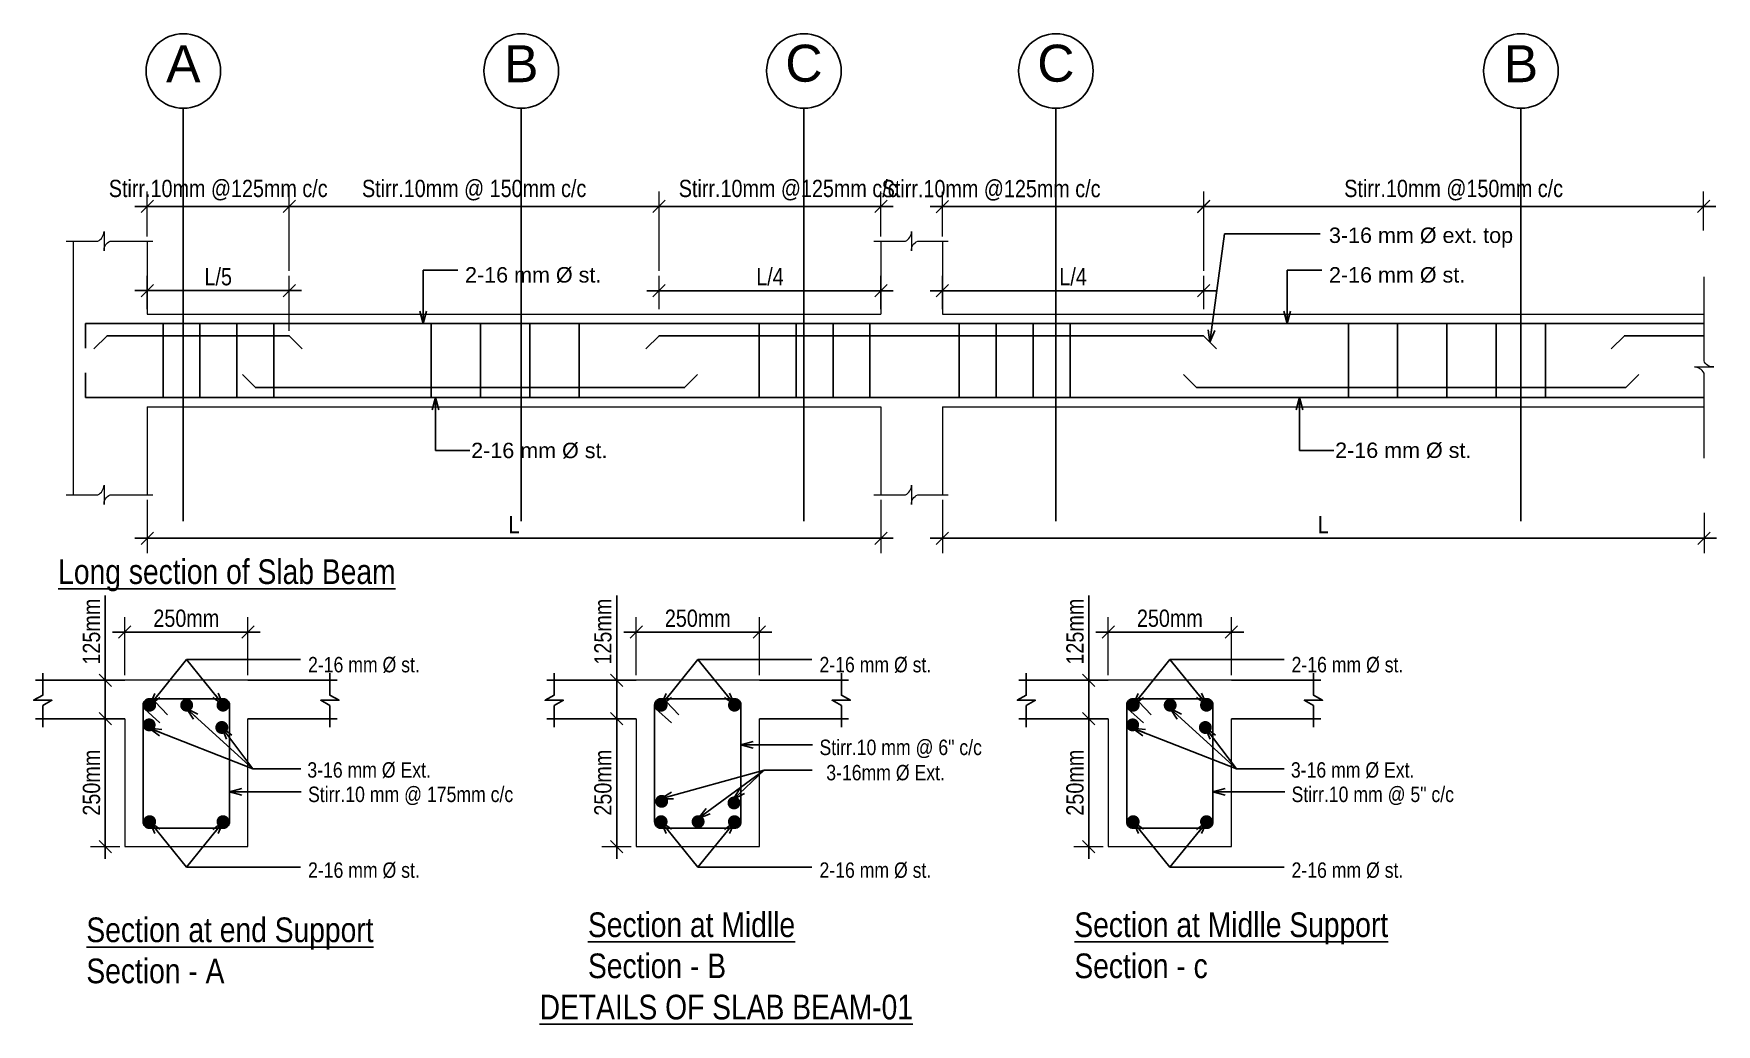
# Model space of a CAD drawing. Header units: inches. Extents: x -4010 to 92088, y -38563 to -1318.
# Drawn here: x 29916.3 to 30189.5, y -16890.8 to -16730.1 of the extents above; entities that cross this region are included whole.
import ezdxf

# ---------------------------------------------------------------- set-up
doc = ezdxf.new("R2010")
doc.units = ezdxf.units.IN
doc.header["$MEASUREMENT"] = 0
doc.header["$PDMODE"] = 99
for name, color, linetype in [('1-COMON', 23, 'Continuous'), ('Hatch', 3, 'Continuous'), ('Rod', 1, 'Continuous'), ('TEX', 7, 'Continuous')]:
    doc.layers.add(name, color=color, linetype=linetype)
doc.layers.add('DIM', color=7, linetype='Continuous', lineweight=15)
doc.layers.add('LINE', color=8, linetype='Continuous', lineweight=13)
doc.styles.add('R', font='arial.ttf')
doc.styles.get("Standard").update_dxf_attribs({"font": 'ARIALN.TTF'})
doc.styles.add('style0', font='swissel.ttf')
doc.dimstyles.new('_30', dxfattribs={"dimscale": 0.4, "dimtxt": 7, "dimasz": 5, "dimexe": 6, "dimexo": 2, "dimgap": 2, "dimtad": 1, "dimdec": 0, "dimzin": 3, "dimdsep": 46, "dimlunit": 3, "dimtxsty": 'Standard', "dimblk": 'OBLIQUE', "dimcen": 0, "dimdle": 5, "dimclrt": 7, "dimazin": 0, "dimtfac": 0.0375, "dimtdec": 0, "dimtofl": 0, "dimtmove": 0, "dimatfit": 3, "dimldrblk": 'OPEN30', "dimfxl": 6, "dimtvp": 0.8, "dimtolj": 1, "dimtzin": 0, "dimlwe": -1, "dimarcsym": 0})

# ---------------------------------------------------------------- blocks, each defined once
blk = doc.blocks.new('_Oblique')
at = {"color": 0, "linetype": 'ByBlock', "lineweight": -2}
blk.add_line((-0.5, -0.5), (0.5, 0.5), dxfattribs=at)
blk = doc.blocks.new('_Open30')
at = {"color": 0, "linetype": 'ByBlock', "lineweight": -2}
for p, q in [((-1, 0.27), (0, 0)), ((0, 0), (-1, -0.27)), ((0, 0), (-1, 0))]:
    blk.add_line(p, q, dxfattribs=at)
blk = doc.blocks.new('*D410')
at = {"layer": 'Defpoints', "color": 0}
for p in [(30187.39, -16758.07), (30187.39, -16762.78), (30106.25, -16769.35)]:
    blk.add_point(p, dxfattribs=at)
at = {"layer": 'DIM', "color": 0, "lineweight": -2}
blk.add_line((30104.25, -16758.07), (30189.39, -16758.07), dxfattribs=at)
at = {"layer": 'DIM', "color": 0}
for p, q in [((30106.25, -16768.55), (30106.25, -16755.67)), ((30187.39, -16761.98), (30187.39, -16755.67))]:
    blk.add_line(p, q, dxfattribs=at)
at = {"layer": 'DIM', "color": 0, "lineweight": -2, "xscale": 2, "yscale": 2, "zscale": 2, "rotation": 180}
blk.add_blockref('_Oblique', (30106.25, -16758.07), dxfattribs=at)
at = {"layer": 'DIM', "color": 0, "lineweight": -2, "xscale": 2, "yscale": 2, "zscale": 2}
blk.add_blockref('_Oblique', (30187.39, -16758.07), dxfattribs=at)
at = {"layer": 'DIM', "color": 7, "insert": (30146.82, -16755.44), "char_height": 2.8, "attachment_point": 5}
blk.add_mtext('\\A1;Stirr.10mm @150mm c/c', dxfattribs=at)
blk = doc.blocks.new('*D411')
at = {"layer": 'Defpoints', "color": 0}
for p in [(30053.85, -16758.07), (30053.85, -16763.73), (30017.85, -16769.35)]:
    blk.add_point(p, dxfattribs=at)
at = {"layer": 'DIM', "color": 0, "lineweight": -2}
blk.add_line((30015.85, -16758.07), (30055.85, -16758.07), dxfattribs=at)
at = {"layer": 'DIM', "color": 0}
for p, q in [((30017.85, -16768.55), (30017.85, -16755.67)), ((30053.85, -16762.93), (30053.85, -16755.67))]:
    blk.add_line(p, q, dxfattribs=at)
at = {"layer": 'DIM', "color": 0, "lineweight": -2, "xscale": 2, "yscale": 2, "zscale": 2, "rotation": 180}
blk.add_blockref('_Oblique', (30017.85, -16758.07), dxfattribs=at)
at = {"layer": 'DIM', "color": 0, "lineweight": -2, "xscale": 2, "yscale": 2, "zscale": 2}
blk.add_blockref('_Oblique', (30053.85, -16758.07), dxfattribs=at)
at = {"layer": 'DIM', "color": 7, "insert": (30038.81, -16755.44), "char_height": 2.8, "attachment_point": 5}
blk.add_mtext('\\A1;Stirr.10mm @125mm c/c', dxfattribs=at)
blk = doc.blocks.new('*D412')
at = {"layer": 'Defpoints', "color": 0}
for p in [(30053.85, -16771.75), (30017.85, -16775.56), (30053.85, -16775.56)]:
    blk.add_point(p, dxfattribs=at)
at = {"layer": 'DIM', "color": 0, "lineweight": -2}
blk.add_line((30015.85, -16771.75), (30055.85, -16771.75), dxfattribs=at)
at = {"layer": 'DIM', "color": 0}
for p, q in [((30017.85, -16774.76), (30017.85, -16769.35)), ((30053.85, -16774.76), (30053.85, -16769.35))]:
    blk.add_line(p, q, dxfattribs=at)
at = {"layer": 'DIM', "color": 0, "lineweight": -2, "xscale": 2, "yscale": 2, "zscale": 2, "rotation": 180}
blk.add_blockref('_Oblique', (30017.85, -16771.75), dxfattribs=at)
at = {"layer": 'DIM', "color": 0, "lineweight": -2, "xscale": 2, "yscale": 2, "zscale": 2}
blk.add_blockref('_Oblique', (30053.85, -16771.75), dxfattribs=at)
at = {"layer": 'DIM', "color": 7, "insert": (30035.85, -16769.5), "char_height": 2.8, "attachment_point": 5}
blk.add_mtext('\\A1;{\\C7;L/4}', dxfattribs=at)
blk = doc.blocks.new('*D413')
at = {"layer": 'Defpoints', "color": 0}
for p in [(30017.85, -16758.07), (29957.82, -16769.34), (30017.85, -16769.35)]:
    blk.add_point(p, dxfattribs=at)
at = {"layer": 'DIM', "color": 0, "lineweight": -2}
blk.add_line((29955.82, -16758.07), (30019.85, -16758.07), dxfattribs=at)
at = {"layer": 'DIM', "color": 0}
for p, q in [((29957.82, -16768.54), (29957.82, -16755.67)), ((30017.85, -16768.55), (30017.85, -16755.67))]:
    blk.add_line(p, q, dxfattribs=at)
at = {"layer": 'DIM', "color": 0, "lineweight": -2, "xscale": 2, "yscale": 2, "zscale": 2, "rotation": 180}
blk.add_blockref('_Oblique', (29957.82, -16758.07), dxfattribs=at)
at = {"layer": 'DIM', "color": 0, "lineweight": -2, "xscale": 2, "yscale": 2, "zscale": 2}
blk.add_blockref('_Oblique', (30017.85, -16758.07), dxfattribs=at)
at = {"layer": 'DIM', "color": 7, "insert": (29987.84, -16755.44), "char_height": 2.8, "attachment_point": 5}
blk.add_mtext('\\A1;Stirr.10mm @ 150mm c/c', dxfattribs=at)
blk = doc.blocks.new('*D414')
at = {"layer": 'Defpoints', "color": 0}
for p in [(29957.82, -16758.07), (29934.77, -16763.73), (29957.82, -16769.34)]:
    blk.add_point(p, dxfattribs=at)
at = {"layer": 'DIM', "color": 0, "lineweight": -2}
blk.add_line((29932.77, -16758.07), (29959.82, -16758.07), dxfattribs=at)
at = {"layer": 'DIM', "color": 0}
for p, q in [((29934.77, -16762.93), (29934.77, -16755.67)), ((29957.82, -16768.54), (29957.82, -16755.67))]:
    blk.add_line(p, q, dxfattribs=at)
at = {"layer": 'DIM', "color": 0, "lineweight": -2, "xscale": 2, "yscale": 2, "zscale": 2, "rotation": 180}
blk.add_blockref('_Oblique', (29934.77, -16758.07), dxfattribs=at)
at = {"layer": 'DIM', "color": 0, "lineweight": -2, "xscale": 2, "yscale": 2, "zscale": 2}
blk.add_blockref('_Oblique', (29957.82, -16758.07), dxfattribs=at)
at = {"layer": 'DIM', "color": 7, "insert": (29946.3, -16755.44), "char_height": 2.8, "attachment_point": 5}
blk.add_mtext('\\A1;Stirr.10mm @125mm c/c', dxfattribs=at)
blk = doc.blocks.new('*D415')
at = {"layer": 'Defpoints', "color": 0}
for p in [(30106.25, -16758.11), (30063.85, -16763.73), (30106.25, -16769.35)]:
    blk.add_point(p, dxfattribs=at)
at = {"layer": 'DIM', "color": 0, "lineweight": -2}
blk.add_line((30061.85, -16758.11), (30108.25, -16758.11), dxfattribs=at)
at = {"layer": 'DIM', "color": 0}
for p, q in [((30063.85, -16762.93), (30063.85, -16755.71)), ((30106.25, -16768.55), (30106.25, -16755.71))]:
    blk.add_line(p, q, dxfattribs=at)
at = {"layer": 'DIM', "color": 0, "lineweight": -2, "xscale": 2, "yscale": 2, "zscale": 2, "rotation": 180}
blk.add_blockref('_Oblique', (30063.85, -16758.11), dxfattribs=at)
at = {"layer": 'DIM', "color": 0, "lineweight": -2, "xscale": 2, "yscale": 2, "zscale": 2}
blk.add_blockref('_Oblique', (30106.25, -16758.11), dxfattribs=at)
at = {"layer": 'DIM', "color": 7, "insert": (30071.75, -16755.47), "char_height": 2.8, "attachment_point": 5}
blk.add_mtext('\\A1;Stirr.10mm @125mm c/c', dxfattribs=at)
blk = doc.blocks.new('*D416')
at = {"layer": 'Defpoints', "color": 0}
for p in [(30106.25, -16771.75), (30063.85, -16775.56), (30106.25, -16775.56)]:
    blk.add_point(p, dxfattribs=at)
at = {"layer": 'DIM', "color": 0, "lineweight": -2}
blk.add_line((30061.85, -16771.75), (30108.25, -16771.75), dxfattribs=at)
at = {"layer": 'DIM', "color": 0}
for p, q in [((30063.85, -16774.76), (30063.85, -16769.35)), ((30106.25, -16774.76), (30106.25, -16769.35))]:
    blk.add_line(p, q, dxfattribs=at)
at = {"layer": 'DIM', "color": 0, "lineweight": -2, "xscale": 2, "yscale": 2, "zscale": 2, "rotation": 180}
blk.add_blockref('_Oblique', (30063.85, -16771.75), dxfattribs=at)
at = {"layer": 'DIM', "color": 0, "lineweight": -2, "xscale": 2, "yscale": 2, "zscale": 2}
blk.add_blockref('_Oblique', (30106.25, -16771.75), dxfattribs=at)
at = {"layer": 'DIM', "color": 7, "insert": (30085.05, -16769.5), "char_height": 2.8, "attachment_point": 5}
blk.add_mtext('\\A1;{\\C7;L/4}', dxfattribs=at)
blk = doc.blocks.new('*D417')
at = {"layer": 'Defpoints', "color": 0}
for p in [(30014.14, -16827.13), (30014.14, -16834.94), (30034.14, -16834.94)]:
    blk.add_point(p, dxfattribs=at)
at = {"layer": 'DIM', "color": 0}
for p, q in [((30014.14, -16834.14), (30014.14, -16824.73)), ((30034.14, -16834.14), (30034.14, -16824.73))]:
    blk.add_line(p, q, dxfattribs=at)
at = {"layer": 'DIM', "color": 0, "lineweight": -2}
blk.add_line((30036.14, -16827.13), (30012.14, -16827.13), dxfattribs=at)
at = {"layer": 'DIM', "color": 0, "lineweight": -2, "xscale": 2, "yscale": 2, "zscale": 2, "rotation": 180}
blk.add_blockref('_Oblique', (30014.14, -16827.13), dxfattribs=at)
at = {"layer": 'DIM', "color": 0, "lineweight": -2, "xscale": 2, "yscale": 2, "zscale": 2}
blk.add_blockref('_Oblique', (30034.14, -16827.13), dxfattribs=at)
at = {"layer": 'DIM', "color": 7, "insert": (30024.14, -16824.9), "char_height": 2.8, "attachment_point": 5}
blk.add_mtext('\\A1;250mm', dxfattribs=at)
blk = doc.blocks.new('*D418')
at = {"layer": 'Defpoints', "color": 0}
for p in [(29931.12, -16827.13), (29931.12, -16834.94), (29951.12, -16834.94)]:
    blk.add_point(p, dxfattribs=at)
at = {"layer": 'DIM', "color": 0}
for p, q in [((29931.12, -16834.14), (29931.12, -16824.73)), ((29951.12, -16834.14), (29951.12, -16824.73))]:
    blk.add_line(p, q, dxfattribs=at)
at = {"layer": 'DIM', "color": 0, "lineweight": -2}
blk.add_line((29953.12, -16827.13), (29929.12, -16827.13), dxfattribs=at)
at = {"layer": 'DIM', "color": 0, "lineweight": -2, "xscale": 2, "yscale": 2, "zscale": 2, "rotation": 180}
blk.add_blockref('_Oblique', (29931.12, -16827.13), dxfattribs=at)
at = {"layer": 'DIM', "color": 0, "lineweight": -2, "xscale": 2, "yscale": 2, "zscale": 2}
blk.add_blockref('_Oblique', (29951.12, -16827.13), dxfattribs=at)
at = {"layer": 'DIM', "color": 7, "insert": (29941.12, -16824.9), "char_height": 2.8, "attachment_point": 5}
blk.add_mtext('\\A1;250mm', dxfattribs=at)
blk = doc.blocks.new('*D419')
at = {"layer": 'Defpoints', "color": 0}
for p in [(29934.77, -16804.89), (30053.85, -16804.89), (30053.85, -16811.91)]:
    blk.add_point(p, dxfattribs=at)
at = {"layer": 'DIM', "color": 0}
for p, q in [((29934.77, -16805.69), (29934.77, -16814.31)), ((30053.85, -16805.69), (30053.85, -16814.31))]:
    blk.add_line(p, q, dxfattribs=at)
at = {"layer": 'DIM', "color": 0, "lineweight": -2}
blk.add_line((29932.77, -16811.91), (30055.85, -16811.91), dxfattribs=at)
at = {"layer": 'DIM', "color": 0, "lineweight": -2, "xscale": 2, "yscale": 2, "zscale": 2, "rotation": 180}
blk.add_blockref('_Oblique', (29934.77, -16811.91), dxfattribs=at)
at = {"layer": 'DIM', "color": 0, "lineweight": -2, "xscale": 2, "yscale": 2, "zscale": 2}
blk.add_blockref('_Oblique', (30053.85, -16811.91), dxfattribs=at)
at = {"layer": 'DIM', "color": 7, "insert": (29994.31, -16809.71), "char_height": 2.8, "attachment_point": 5}
blk.add_mtext('\\A1;{\\C7;L}', dxfattribs=at)
blk = doc.blocks.new('*D420')
at = {"layer": 'Defpoints', "color": 0}
for p in [(30063.85, -16804.89), (30187.46, -16807.01), (30187.46, -16811.91)]:
    blk.add_point(p, dxfattribs=at)
at = {"layer": 'DIM', "color": 0}
for p, q in [((30063.85, -16805.69), (30063.85, -16814.31)), ((30187.46, -16807.81), (30187.46, -16814.31))]:
    blk.add_line(p, q, dxfattribs=at)
at = {"layer": 'DIM', "color": 0, "lineweight": -2}
blk.add_line((30061.85, -16811.91), (30189.46, -16811.91), dxfattribs=at)
at = {"layer": 'DIM', "color": 0, "lineweight": -2, "xscale": 2, "yscale": 2, "zscale": 2, "rotation": 180}
blk.add_blockref('_Oblique', (30063.85, -16811.91), dxfattribs=at)
at = {"layer": 'DIM', "color": 0, "lineweight": -2, "xscale": 2, "yscale": 2, "zscale": 2}
blk.add_blockref('_Oblique', (30187.46, -16811.91), dxfattribs=at)
at = {"layer": 'DIM', "color": 7, "insert": (30125.65, -16809.71), "char_height": 2.8, "attachment_point": 5}
blk.add_mtext('\\A1;{\\C7;L}', dxfattribs=at)
blk = doc.blocks.new('*D421')
at = {"layer": 'Defpoints', "color": 0}
for p in [(29957.82, -16771.74), (29934.77, -16775.56), (29957.82, -16779.06)]:
    blk.add_point(p, dxfattribs=at)
at = {"layer": 'DIM', "color": 0, "lineweight": -2}
blk.add_line((29932.77, -16771.74), (29959.82, -16771.74), dxfattribs=at)
at = {"layer": 'DIM', "color": 0}
for p, q in [((29934.77, -16774.76), (29934.77, -16769.34)), ((29957.82, -16778.26), (29957.82, -16769.34))]:
    blk.add_line(p, q, dxfattribs=at)
at = {"layer": 'DIM', "color": 0, "lineweight": -2, "xscale": 2, "yscale": 2, "zscale": 2, "rotation": 180}
blk.add_blockref('_Oblique', (29934.77, -16771.74), dxfattribs=at)
at = {"layer": 'DIM', "color": 0, "lineweight": -2, "xscale": 2, "yscale": 2, "zscale": 2}
blk.add_blockref('_Oblique', (29957.82, -16771.74), dxfattribs=at)
at = {"layer": 'DIM', "color": 7, "insert": (29946.3, -16769.5), "char_height": 2.8, "attachment_point": 5}
blk.add_mtext('\\A1;{\\C7;L/5}', dxfattribs=at)
blk = doc.blocks.new('*D422')
at = {"layer": 'Defpoints', "color": 0}
for p in [(29927.97, -16841.19), (29931.12, -16841.19), (29931.12, -16861.94)]:
    blk.add_point(p, dxfattribs=at)
at = {"layer": 'DIM', "color": 0, "lineweight": -2}
blk.add_line((29927.97, -16863.94), (29927.97, -16839.19), dxfattribs=at)
at = {"layer": 'DIM', "color": 0}
for p, q in [((29930.32, -16841.19), (29925.57, -16841.19)), ((29930.32, -16861.94), (29925.57, -16861.94))]:
    blk.add_line(p, q, dxfattribs=at)
at = {"layer": 'DIM', "color": 0, "lineweight": -2, "xscale": 2, "yscale": 2, "zscale": 2}
for p, rotation in [((29927.97, -16841.19), 90), ((29927.97, -16861.94), 270)]:
    blk.add_blockref('_Oblique', p, dxfattribs=dict(at, rotation=rotation))
at = {"layer": 'DIM', "color": 7, "insert": (29925.74, -16851.56), "char_height": 2.8, "attachment_point": 5, "rotation": 90}
blk.add_mtext('\\A1;250mm', dxfattribs=at)
blk = doc.blocks.new('*D423')
at = {"layer": 'Defpoints', "color": 0}
for p in [(29927.97, -16834.94), (29931.12, -16834.94), (29931.12, -16841.19)]:
    blk.add_point(p, dxfattribs=at)
at = {"layer": 'DIM', "color": 0, "lineweight": -2}
for p, q in [((29927.97, -16834.94), (29927.97, -16821.19)), ((29927.97, -16843.19), (29927.97, -16834.94))]:
    blk.add_line(p, q, dxfattribs=at)
at = {"layer": 'DIM', "color": 0}
for p, q in [((29930.32, -16834.94), (29925.57, -16834.94)), ((29930.32, -16841.19), (29925.57, -16841.19))]:
    blk.add_line(p, q, dxfattribs=at)
at = {"layer": 'DIM', "color": 0, "lineweight": -2, "xscale": 2, "yscale": 2, "zscale": 2}
for p, rotation in [((29927.97, -16834.94), 90), ((29927.97, -16841.19), 270)]:
    blk.add_blockref('_Oblique', p, dxfattribs=dict(at, rotation=rotation))
at = {"layer": 'DIM', "color": 7, "insert": (29925.74, -16827.06), "char_height": 2.8, "attachment_point": 5, "rotation": 90}
blk.add_mtext('\\A1;125mm', dxfattribs=at)
blk = doc.blocks.new('*D424')
at = {"layer": 'Defpoints', "color": 0}
for p in [(30010.98, -16841.19), (30014.14, -16841.19), (30014.14, -16861.94)]:
    blk.add_point(p, dxfattribs=at)
at = {"layer": 'DIM', "color": 0, "lineweight": -2}
blk.add_line((30010.98, -16863.94), (30010.98, -16839.19), dxfattribs=at)
at = {"layer": 'DIM', "color": 0}
for p, q in [((30013.34, -16841.19), (30008.58, -16841.19)), ((30013.34, -16861.94), (30008.58, -16861.94))]:
    blk.add_line(p, q, dxfattribs=at)
at = {"layer": 'DIM', "color": 0, "lineweight": -2, "xscale": 2, "yscale": 2, "zscale": 2}
for p, rotation in [((30010.98, -16841.19), 90), ((30010.98, -16861.94), 270)]:
    blk.add_blockref('_Oblique', p, dxfattribs=dict(at, rotation=rotation))
at = {"layer": 'DIM', "color": 7, "insert": (30008.75, -16851.56), "char_height": 2.8, "attachment_point": 5, "rotation": 90}
blk.add_mtext('\\A1;250mm', dxfattribs=at)
blk = doc.blocks.new('*D567')
at = {"layer": 'Defpoints', "color": 0}
for p in [(30010.98, -16834.94), (30014.14, -16834.94), (30014.14, -16841.19)]:
    blk.add_point(p, dxfattribs=at)
at = {"layer": 'DIM', "color": 0, "lineweight": -2}
for p, q in [((30010.98, -16834.94), (30010.98, -16821.19)), ((30010.98, -16843.19), (30010.98, -16834.94))]:
    blk.add_line(p, q, dxfattribs=at)
at = {"layer": 'DIM', "color": 0}
for p, q in [((30013.34, -16834.94), (30008.58, -16834.94)), ((30013.34, -16841.19), (30008.58, -16841.19))]:
    blk.add_line(p, q, dxfattribs=at)
at = {"layer": 'DIM', "color": 0, "lineweight": -2, "xscale": 2, "yscale": 2, "zscale": 2}
for p, rotation in [((30010.98, -16834.94), 90), ((30010.98, -16841.19), 270)]:
    blk.add_blockref('_Oblique', p, dxfattribs=dict(at, rotation=rotation))
at = {"layer": 'DIM', "color": 7, "insert": (30008.75, -16827.06), "char_height": 2.8, "attachment_point": 5, "rotation": 90}
blk.add_mtext('\\A1;125mm', dxfattribs=at)
blk = doc.blocks.new('*D425')
at = {"layer": 'Defpoints', "color": 0}
for p in [(30090.76, -16827.13), (30090.76, -16834.94), (30110.76, -16834.94)]:
    blk.add_point(p, dxfattribs=at)
at = {"layer": 'DIM', "color": 0}
for p, q in [((30090.76, -16834.14), (30090.76, -16824.73)), ((30110.76, -16834.14), (30110.76, -16824.73))]:
    blk.add_line(p, q, dxfattribs=at)
at = {"layer": 'DIM', "color": 0, "lineweight": -2}
blk.add_line((30112.76, -16827.13), (30088.76, -16827.13), dxfattribs=at)
at = {"layer": 'DIM', "color": 0, "lineweight": -2, "xscale": 2, "yscale": 2, "zscale": 2, "rotation": 180}
blk.add_blockref('_Oblique', (30090.76, -16827.13), dxfattribs=at)
at = {"layer": 'DIM', "color": 0, "lineweight": -2, "xscale": 2, "yscale": 2, "zscale": 2}
blk.add_blockref('_Oblique', (30110.76, -16827.13), dxfattribs=at)
at = {"layer": 'DIM', "color": 7, "insert": (30100.76, -16824.9), "char_height": 2.8, "attachment_point": 5}
blk.add_mtext('\\A1;250mm', dxfattribs=at)
blk = doc.blocks.new('*D426')
at = {"layer": 'Defpoints', "color": 0}
for p in [(30087.6, -16841.19), (30090.76, -16841.19), (30090.76, -16861.94)]:
    blk.add_point(p, dxfattribs=at)
at = {"layer": 'DIM', "color": 0, "lineweight": -2}
blk.add_line((30087.6, -16863.94), (30087.6, -16839.19), dxfattribs=at)
at = {"layer": 'DIM', "color": 0}
for p, q in [((30089.96, -16841.19), (30085.2, -16841.19)), ((30089.96, -16861.94), (30085.2, -16861.94))]:
    blk.add_line(p, q, dxfattribs=at)
at = {"layer": 'DIM', "color": 0, "lineweight": -2, "xscale": 2, "yscale": 2, "zscale": 2}
for p, rotation in [((30087.6, -16841.19), 90), ((30087.6, -16861.94), 270)]:
    blk.add_blockref('_Oblique', p, dxfattribs=dict(at, rotation=rotation))
at = {"layer": 'DIM', "color": 7, "insert": (30085.37, -16851.56), "char_height": 2.8, "attachment_point": 5, "rotation": 90}
blk.add_mtext('\\A1;250mm', dxfattribs=at)
blk = doc.blocks.new('*D568')
at = {"layer": 'Defpoints', "color": 0}
for p in [(30087.6, -16834.94), (30090.76, -16834.94), (30090.76, -16841.19)]:
    blk.add_point(p, dxfattribs=at)
at = {"layer": 'DIM', "color": 0, "lineweight": -2}
for p, q in [((30087.6, -16834.94), (30087.6, -16821.19)), ((30087.6, -16843.19), (30087.6, -16834.94))]:
    blk.add_line(p, q, dxfattribs=at)
at = {"layer": 'DIM', "color": 0}
for p, q in [((30089.96, -16834.94), (30085.2, -16834.94)), ((30089.96, -16841.19), (30085.2, -16841.19))]:
    blk.add_line(p, q, dxfattribs=at)
at = {"layer": 'DIM', "color": 0, "lineweight": -2, "xscale": 2, "yscale": 2, "zscale": 2}
for p, rotation in [((30087.6, -16834.94), 90), ((30087.6, -16841.19), 270)]:
    blk.add_blockref('_Oblique', p, dxfattribs=dict(at, rotation=rotation))
at = {"layer": 'DIM', "color": 7, "insert": (30085.37, -16827.06), "char_height": 2.8, "attachment_point": 5, "rotation": 90}
blk.add_mtext('\\A1;125mm', dxfattribs=at)

msp = doc.modelspace()

# ---------------------------------------------------------------- linework, layer by layer
at = {"layer": '1-COMON'}
for p, q in [((29916.343, -16838.178), (29917.806, -16837.363)), ((29931.124, -16834.937), (29916.636, -16834.937)), ((29951.124, -16834.937), (29965.612, -16834.937)), ((29965.905, -16838.178), (29964.442, -16837.363)), ((29999.355, -16838.178), (30000.818, -16837.363)), ((30014.136, -16834.937), (29999.648, -16834.937)), ((30034.136, -16834.937), (30048.624, -16834.937)), ((30048.918, -16838.178), (30047.454, -16837.363)), ((30075.977, -16838.178), (30077.441, -16837.363)), ((30090.759, -16834.937), (30076.271, -16834.937)), ((30110.759, -16834.937), (30125.247, -16834.937)), ((30125.54, -16838.178), (30124.077, -16837.363)), ((29919.313, -16838.178), (29916.343, -16838.178)), ((29919.313, -16838.178), (29917.806, -16839.046)), ((29962.935, -16838.178), (29965.905, -16838.178)), ((29962.935, -16838.178), (29964.442, -16839.046)), ((30002.325, -16838.178), (29999.355, -16838.178)), ((30002.325, -16838.178), (30000.818, -16839.046)), ((30045.948, -16838.178), (30048.918, -16838.178)), ((30045.948, -16838.178), (30047.454, -16839.046)), ((30078.947, -16838.178), (30075.977, -16838.178)), ((30078.947, -16838.178), (30077.441, -16839.046)), ((30122.57, -16838.178), (30125.54, -16838.178)), ((30122.57, -16838.178), (30124.077, -16839.046)), ((29931.124, -16841.187), (29916.636, -16841.187)), ((29951.124, -16841.187), (29965.612, -16841.187)), ((30014.136, -16841.187), (29999.648, -16841.187)), ((30034.136, -16841.187), (30048.624, -16841.187)), ((30090.759, -16841.187), (30076.271, -16841.187)), ((30110.759, -16841.187), (30125.247, -16841.187))]:
    msp.add_line(p, q, dxfattribs=at)
for points in [[(29917.806, -16833.809), (29917.806, -16837.363), (29916.343, -16838.178), (29919.313, -16838.178), (29917.806, -16839.046), (29917.806, -16842.548)], [(29964.442, -16833.809), (29964.442, -16837.363), (29965.905, -16838.178), (29962.935, -16838.178), (29964.442, -16839.046), (29964.442, -16842.548)], [(30000.818, -16833.809), (30000.818, -16837.363), (29999.355, -16838.178), (30002.325, -16838.178), (30000.818, -16839.046), (30000.818, -16842.548)], [(30047.454, -16833.809), (30047.454, -16837.363), (30048.918, -16838.178), (30045.948, -16838.178), (30047.454, -16839.046), (30047.454, -16842.548)], [(30077.441, -16833.809), (30077.441, -16837.363), (30075.977, -16838.178), (30078.947, -16838.178), (30077.441, -16839.046), (30077.441, -16842.548)], [(30124.077, -16833.809), (30124.077, -16837.363), (30125.54, -16838.178), (30122.57, -16838.178), (30124.077, -16839.046), (30124.077, -16842.548)]]:
    msp.add_lwpolyline(points, dxfattribs=at)
at = {"layer": 'Hatch'}
for p, q in [((29940.633, -16809.135), (29940.633, -16742.154)), ((29995.487, -16809.135), (29995.487, -16742.154)), ((30041.365, -16809.135), (30041.365, -16742.154)), ((30082.256, -16809.135), (30082.256, -16742.154)), ((30157.738, -16809.135), (30157.738, -16742.154))]:
    msp.add_line(p, q, dxfattribs=at)
for centre in [(29940.633, -16736.104), (29995.487, -16736.104), (30041.365, -16736.104), (30082.256, -16736.104), (30157.738, -16736.104)]:
    msp.add_circle(centre, 6.051, dxfattribs=at)
at = {"layer": 'LINE'}
for p, q in [((29922.773, -16763.732), (29922.773, -16804.889)), ((29934.773, -16763.732), (29934.773, -16775.564)), ((30053.85, -16763.732), (30053.85, -16775.564)), ((30053.85, -16763.732), (30053.85, -16775.564)), ((30063.85, -16763.732), (30063.85, -16775.564)), ((29934.773, -16775.564), (30053.85, -16775.564)), ((30063.85, -16775.564), (30187.459, -16775.564)), ((29934.773, -16790.564), (29934.773, -16804.889)), ((29934.773, -16790.564), (30053.85, -16790.564)), ((30053.85, -16790.564), (30053.85, -16804.889)), ((30053.85, -16790.564), (30053.85, -16804.889)), ((30063.85, -16790.564), (30063.85, -16804.889)), ((30063.85, -16790.564), (30187.459, -16790.564))]:
    msp.add_line(p, q, dxfattribs=at)
for points in [[(29921.608, -16763.732), (29926.773, -16763.732, 0.2516591), (29927.773, -16762.163), (29927.773, -16765.3, -0.3614804), (29928.773, -16763.732), (29935.68, -16763.732)], [(30052.732, -16763.732), (30057.846, -16763.732, 0.2516591), (30058.846, -16762.163), (30058.846, -16765.3, -0.3614804), (30059.846, -16763.732), (30064.755, -16763.732)], [(30187.459, -16798.907), (30187.459, -16785.105, 0.2516591), (30185.89, -16784.105), (30189.027, -16784.105, -0.3614804), (30187.459, -16783.105), (30187.459, -16769.522)], [(29921.608, -16804.889), (29926.773, -16804.889, 0.2516591), (29927.773, -16803.321), (29927.773, -16806.457, -0.3614804), (29928.773, -16804.889), (29935.68, -16804.889)], [(30052.732, -16804.889), (30057.846, -16804.889, 0.2516591), (30058.846, -16803.321), (30058.846, -16806.457, -0.3614804), (30059.846, -16804.889), (30064.755, -16804.889)]]:
    msp.add_lwpolyline(points, format="xyb", dxfattribs=at)
for points in [[(29951.124, -16834.937), (29931.124, -16834.937)], [(30034.136, -16834.937), (30014.136, -16834.937)], [(30110.759, -16834.937), (30090.759, -16834.937)], [(29931.124, -16841.187), (29931.124, -16861.937), (29951.124, -16861.937), (29951.124, -16841.187)], [(30014.136, -16841.187), (30014.136, -16861.937), (30034.136, -16861.937), (30034.136, -16841.187)], [(30090.759, -16841.187), (30090.759, -16861.937), (30110.759, -16861.937), (30110.759, -16841.187)]]:
    msp.add_lwpolyline(points, dxfattribs=at)
at = {"layer": 'Rod'}
for p, q in [((29924.773, -16777.064), (29924.773, -16781.064)), ((29924.773, -16781.064), (29924.773, -16777.064)), ((29924.773, -16777.064), (30187.459, -16777.064)), ((29937.34, -16777.064), (29937.34, -16789.064)), ((29943.34, -16777.064), (29943.34, -16789.064)), ((29949.34, -16777.064), (29949.34, -16789.064)), ((29955.34, -16777.064), (29955.34, -16789.064)), ((29980.881, -16777.064), (29980.881, -16789.064)), ((29988.881, -16777.064), (29988.881, -16789.064)), ((29996.881, -16777.064), (29996.881, -16789.064)), ((30004.881, -16777.064), (30004.881, -16789.064)), ((30034.089, -16777.064), (30034.089, -16789.064)), ((30040.089, -16777.064), (30040.089, -16789.064)), ((30046.089, -16777.064), (30046.089, -16789.064)), ((30052.089, -16777.064), (30052.089, -16789.064)), ((30066.566, -16777.064), (30066.566, -16789.064)), ((30072.566, -16777.064), (30072.566, -16789.064)), ((30078.566, -16777.064), (30078.566, -16789.064)), ((30084.566, -16777.064), (30084.566, -16789.064)), ((30129.727, -16777.064), (30129.727, -16789.064)), ((30137.727, -16777.064), (30137.727, -16789.064)), ((30145.727, -16777.064), (30145.727, -16789.064)), ((30153.727, -16777.064), (30153.727, -16789.064)), ((30161.727, -16777.064), (30161.727, -16789.064)), ((29924.773, -16789.064), (29924.773, -16785.064)), ((29924.773, -16789.064), (29924.773, -16785.064)), ((29924.773, -16789.064), (30187.459, -16789.064))]:
    msp.add_line(p, q, dxfattribs=at)
for points in [[(29959.942, -16781.185), (29957.82, -16779.064), (29928.253, -16779.064), (29926.132, -16781.185)], [(30108.315, -16781.185), (30106.194, -16779.064), (30017.85, -16779.064), (30015.728, -16781.185)], [(30187.459, -16779.064), (30174.534, -16779.064), (30172.412, -16781.185)], [(30024.11, -16785.339), (30021.988, -16787.46), (29952.347, -16787.46), (29950.226, -16785.339)], [(30102.986, -16785.339), (30105.107, -16787.46), (30174.748, -16787.46), (30176.869, -16785.339)], [(30187.459, -16789.064), (30087.85, -16789.064)]]:
    msp.add_lwpolyline(points, dxfattribs=at)
for points in [[(29935.124, -16858.937), (29947.124, -16858.937, 0.4142136), (29948.124, -16857.937), (29948.124, -16838.937, 0.4142136), (29947.124, -16837.937), (29935.124, -16837.937, 0.4142136), (29934.124, -16838.937), (29934.124, -16857.937, 0.4142136)], [(30018.136, -16858.937), (30030.136, -16858.937, 0.4142136), (30031.136, -16857.937), (30031.136, -16838.937, 0.4142136), (30030.136, -16837.937), (30018.136, -16837.937, 0.4142136), (30017.136, -16838.937), (30017.136, -16857.937, 0.4142136)], [(30094.759, -16858.937), (30106.759, -16858.937, 0.4142136), (30107.759, -16857.937), (30107.759, -16838.937, 0.4142136), (30106.759, -16837.937), (30094.759, -16837.937, 0.4142136), (30093.759, -16838.937), (30093.759, -16857.937, 0.4142136)]]:
    msp.add_lwpolyline(points, format="xyb", close=True, dxfattribs=at)
at = {"layer": 'Rod', "const_width": 1.05}
for points in [[(29934.65, -16838.988, -1), (29935.7, -16838.988, -1)], [(29940.65, -16838.988, -1), (29941.7, -16838.988, -1)], [(29947.598, -16838.988, 1), (29946.548, -16838.988, 1)], [(30017.663, -16838.988, -1), (30018.713, -16838.988, -1)], [(30030.61, -16838.988, 1), (30029.56, -16838.988, 1)], [(30094.285, -16838.988, -1), (30095.335, -16838.988, -1)], [(30100.285, -16838.988, -1), (30101.335, -16838.988, -1)], [(30107.232, -16838.988, 1), (30106.182, -16838.988, 1)], [(29934.56, -16842.182, -1), (29935.61, -16842.182, -1)], [(29946.356, -16842.605, -1), (29947.406, -16842.605, -1)], [(30094.194, -16842.182, -1), (30095.244, -16842.182, -1)], [(30105.99, -16842.605, -1), (30107.04, -16842.605, -1)], [(30017.75, -16854.586, 1), (30018.8, -16854.586, 1)], [(30029.49, -16854.847, 1), (30030.54, -16854.847, 1)], [(29934.65, -16857.887, 1), (29935.7, -16857.887, 1)], [(29947.598, -16857.887, -1), (29946.548, -16857.887, -1)], [(30017.663, -16857.887, 1), (30018.713, -16857.887, 1)], [(30023.663, -16857.887, 1), (30024.713, -16857.887, 1)], [(30030.61, -16857.887, -1), (30029.56, -16857.887, -1)], [(30094.285, -16857.887, 1), (30095.335, -16857.887, 1)], [(30107.232, -16857.887, -1), (30106.182, -16857.887, -1)]]:
    msp.add_lwpolyline(points, format="xyb", close=True, dxfattribs=at)
at = {"layer": 'Rod'}
for points in [[(29934.254, -16838.529, 0.2624441), (29934.309, -16839.601), (29936.84, -16841.856)], [(29935.146, -16837.937, -0.3032581), (29936.069, -16838.442), (29938.073, -16840.552)], [(30017.267, -16838.529, 0.2624441), (30017.321, -16839.601), (30019.852, -16841.856)], [(30018.158, -16837.937, -0.3032581), (30019.082, -16838.442), (30021.085, -16840.552)], [(30093.889, -16838.529, 0.2624441), (30093.944, -16839.601), (30096.474, -16841.856)], [(30094.78, -16837.937, -0.3032581), (30095.704, -16838.442), (30097.707, -16840.552)]]:
    msp.add_lwpolyline(points, format="xyb", dxfattribs=at)

# ---------------------------------------------------------------- texts
at = {"layer": 'TEX'}
for s, insert, char_height, attachment_point, style in [('A', (29940.633, -16737.927), 6, 8, 'R'), ('B', (29995.487, -16737.927), 6, 8, 'R'), ('C', (30041.365, -16737.927), 6, 8, 'R'), ('C', (30082.256, -16737.927), 6, 8, 'R'), ('B', (30157.738, -16737.927), 6, 8, 'R'), ('3-16 mm %%C ext. top', (30126.583, -16764.758), 2.5, 7, 'style0'), ('2-16 mm %%C st.', (29986.363, -16770.519), 2.5, 7, 'style0'), ('2-16 mm %%C st.', (30126.583, -16770.519), 2.5, 7, 'style0'), ('2-16 mm %%C st.', (29987.361, -16799.006), 2.5, 7, 'style0'), ('2-16 mm %%C st.', (30127.582, -16798.974), 2.5, 7, 'style0'), ('{\\fArial Narrow|b0|i0|c0|p34;2-16 mm %%C st.}', (29960.878, -16833.753), 2.5, 7, 'style0'), ('{\\fArial Narrow|b0|i0|c0|p34;2-16 mm %%C st.}', (30043.89, -16833.753), 2.5, 7, 'style0'), ('{\\fArial Narrow|b0|i0|c0|p34;2-16 mm %%C st.}', (30120.512, -16833.753), 2.5, 7, 'style0'), ('{\\fArial Narrow|b0|i0|c0|p34;Stirr.10 mm @ 6" c/c}', (30043.89, -16847.583), 2.5, 7, 'style0'), ('{\\fArial Narrow|b0|i0|c0|p34;3-16 mm %%C Ext.}', (29960.767, -16850.836), 2.5, 7, 'style0'), ('{\\fArial Narrow|b0|i0|c0|p34;3-16 mm %%C Ext.}', (30120.402, -16850.836), 2.5, 7, 'style0'), ('{\\fArial Narrow|b0|i0|c0|p34;3-16mm %%C Ext.}', (30044.99, -16851.271), 2.5, 7, 'style0'), ('{\\fArial Narrow|b0|i0|c0|p34;Stirr.10 mm @ 175mm c/c}', (29960.878, -16855.201), 2.5, 7, 'style0'), ('{\\fArial Narrow|b0|i0|c0|p34;Stirr.10 mm @ 5" c/c}', (30120.512, -16855.201), 2.5, 7, 'style0'), ('{\\fArial Narrow|b0|i0|c0|p34;2-16 mm %%C st.}', (29960.878, -16867.087), 2.5, 7, 'style0'), ('{\\fArial Narrow|b0|i0|c0|p34;2-16 mm %%C st.}', (30043.89, -16867.087), 2.5, 7, 'style0'), ('{\\fArial Narrow|b0|i0|c0|p34;2-16 mm %%C st.}', (30120.512, -16867.087), 2.5, 7, 'style0')]:
    msp.add_mtext(s, dxfattribs=dict(at, insert=insert, char_height=char_height, attachment_point=attachment_point, style=style))
at = {"layer": 'TEX', "char_height": 3.9998, "attachment_point": 1}
for s, insert in [('{\\LLong section of Slab Beam}', (29920.323, -16815.325)), ('{\\LSection at Midlle\\P}Section - B', (30006.314, -16872.604)), ('{\\LSection at Midlle} {\\LSupport\\P\\fArial Narrow|b0|i0|c0|p34;\\lSection - }c', (30085.256, -16872.604)), ('{\\LSection at end Support \\P}Section - A', (29924.897, -16873.428)), ('{\\LDETAILS OF SLAB BEAM-01}', (29998.47, -16885.961))]:
    msp.add_mtext(s, dxfattribs=dict(at, insert=insert))

# ---------------------------------------------------------------- dimensions: what is measured, and where the dimension line sits
at = {"layer": 'DIM'}
for base, p1, p2, angle, text, picture, middle in [((30017.85, -16758.074), (29957.82, -16769.343), (30017.85, -16769.348), 180, 'Stirr.10mm @ 150mm c/c', '*D413', (29987.835, -16755.437)), ((30187.39, -16758.074), (30106.247, -16769.348), (30187.39, -16762.778), 180, 'Stirr.10mm @150mm c/c', '*D410', (30146.819, -16755.437)), ((29927.968, -16834.937), (29931.124, -16841.187), (29931.124, -16834.937), 90, '125mm', '*D423', (29925.738, -16827.065)), ((30010.98, -16834.937), (30014.136, -16841.187), (30014.136, -16834.937), 90, '125mm', '*D567', (30008.751, -16827.065)), ((30087.603, -16834.937), (30090.759, -16841.187), (30090.759, -16834.937), 90, '125mm', '*D568', (30085.373, -16827.065)), ((29927.968, -16841.187), (29931.124, -16861.937), (29931.124, -16841.187), 90, '250mm', '*D422', (29925.738, -16851.562)), ((30010.98, -16841.187), (30014.136, -16861.937), (30014.136, -16841.187), 90, '250mm', '*D424', (30008.751, -16851.562)), ((30087.603, -16841.187), (30090.759, -16861.937), (30090.759, -16841.187), 90, '250mm', '*D426', (30085.373, -16851.562))]:
    dim = msp.add_linear_dim(base=base, p1=p1, p2=p2, angle=angle, text=text, dimstyle='_30', dxfattribs=at)
    dim.commit()
    dim.dimension.update_dxf_attribs({"geometry": picture, "text_midpoint": middle})
for base, p1, p2, picture, middle in [((29957.82, -16758.074), (29934.773, -16763.732), (29957.82, -16769.343), '*D414', (29946.297, -16758.074)), ((30053.85, -16758.074), (30017.85, -16769.348), (30053.85, -16763.732), '*D411', (30038.814, -16758.074)), ((30106.247, -16758.105), (30063.85, -16763.732), (30106.247, -16769.348), '*D415', (30071.747, -16758.105))]:
    dim = msp.add_linear_dim(base=base, p1=p1, p2=p2, angle=180, text='Stirr.10mm @125mm c/c', dimstyle='_30', dxfattribs=at)
    dim.commit()
    dim.dimension.update_dxf_attribs({"geometry": picture, "text_midpoint": middle, "dimtype": 160})
for base, p1, p2, text, picture, middle in [((29957.82, -16771.743), (29934.773, -16775.564), (29957.82, -16779.064), '{\\C7;L/5}', '*D421', (29946.297, -16769.495)), ((30053.85, -16771.748), (30017.85, -16775.564), (30053.85, -16775.564), '{\\C7;L/4}', '*D412', (30035.85, -16769.501)), ((30106.247, -16771.748), (30063.85, -16775.564), (30106.247, -16775.564), '{\\C7;L/4}', '*D416', (30085.048, -16769.501)), ((30053.85, -16811.91), (29934.773, -16804.889), (30053.85, -16804.889), '{\\C7;L}', '*D419', (29994.311, -16809.71)), ((30187.459, -16811.91), (30063.85, -16804.889), (30187.459, -16807.008), '{\\C7;L}', '*D420', (30125.654, -16809.71)), ((29931.124, -16827.132), (29951.124, -16834.937), (29931.124, -16834.937), '250mm', '*D418', (29941.124, -16824.902)), ((30014.136, -16827.132), (30034.136, -16834.937), (30014.136, -16834.937), '250mm', '*D417', (30024.136, -16824.902)), ((30090.759, -16827.132), (30110.759, -16834.937), (30090.759, -16834.937), '250mm', '*D425', (30100.759, -16824.902))]:
    dim = msp.add_linear_dim(base=base, p1=p1, p2=p2, text=text, dimstyle='_30', dxfattribs=at)
    dim.commit()
    dim.dimension.update_dxf_attribs({"geometry": picture, "text_midpoint": middle})

# ---------------------------------------------------------------- leaders
for points in [[(30107.255, -16780.125), (30109.62, -16762.523), (30125.143, -16762.523)], [(29979.587, -16777.064), (29979.587, -16768.43), (29985.18, -16768.43)], [(30119.807, -16777.064), (30119.807, -16768.43), (30125.4, -16768.43)], [(29981.556, -16789.064), (29981.556, -16797.698), (29987.149, -16797.698)], [(30121.777, -16789.064), (30121.777, -16797.698), (30127.37, -16797.698)], [(29935.175, -16838.988), (29941.124, -16831.579)], [(29947.124, -16838.937), (29941.124, -16831.579), (29959.656, -16831.579)], [(30018.188, -16838.988), (30024.136, -16831.579)], [(30030.136, -16838.937), (30024.136, -16831.579), (30042.668, -16831.579)], [(30094.81, -16838.988), (30100.759, -16831.579)], [(30106.759, -16838.937), (30100.759, -16831.579), (30119.29, -16831.579)], [(29941.175, -16839.513), (29951.919, -16849.294)], [(30100.81, -16839.513), (30111.553, -16849.294)], [(29935.085, -16842.707), (29951.919, -16849.294)], [(29946.881, -16842.605), (29951.919, -16849.294), (29959.701, -16849.294)], [(30094.719, -16842.707), (30111.553, -16849.294)], [(30106.515, -16842.605), (30111.553, -16849.294), (30119.336, -16849.294)], [(30031.136, -16845.409), (30042.78, -16845.409)], [(30018.097, -16854.167), (30034.931, -16849.532)], [(30024.188, -16857.362), (30034.931, -16849.532)], [(30029.893, -16854.269), (30034.931, -16849.532), (30042.713, -16849.532)], [(29948.124, -16853.028), (29959.768, -16853.028)], [(30107.759, -16853.028), (30119.402, -16853.028)], [(29935.175, -16857.887), (29941.124, -16865.282)], [(29947.124, -16857.937), (29941.124, -16865.282), (29959.656, -16865.282)], [(30018.188, -16857.887), (30024.136, -16865.282)], [(30030.136, -16857.937), (30024.136, -16865.282), (30042.668, -16865.282)], [(30094.81, -16857.887), (30100.759, -16865.282)], [(30106.759, -16857.937), (30100.759, -16865.282), (30119.29, -16865.282)]]:
    msp.add_leader(points, dimstyle='_30', dxfattribs=at)

doc.saveas('drawing.dxf')
